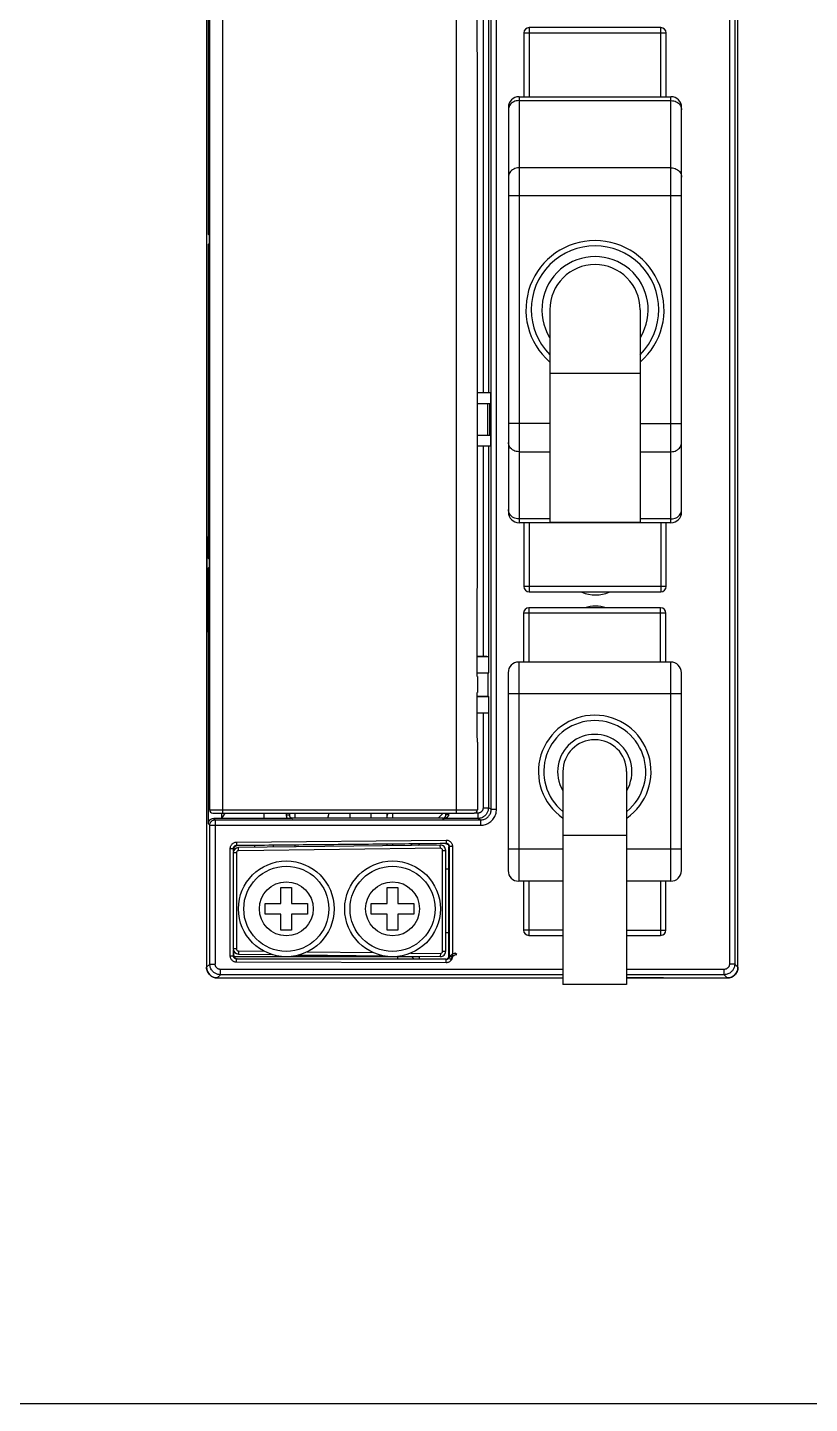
# Model space of a CAD drawing. Header units: millimetres. Extents: x -300 to 5587, y 233 to 3316.
# Drawn here: x 5439.6 to 5513.2, y 1526 to 1655.4 of the extents above; entities that cross this region are included whole.
import ezdxf

# ---------------------------------------------------------------- set-up
doc = ezdxf.new("R2010")
doc.units = ezdxf.units.MM

msp = doc.modelspace()

# ---------------------------------------------------------------- linework, layer by layer
at = {"color": 7, "linetype": 'Continuous'}
for p, q in [((5456.465, 1725.922), (5456.465, 1567.027)), ((5506.465, 1567.027), (5506.465, 1725.922)), ((5505.66, 1692.787), (5505.66, 1567.332)), ((5506.16, 1692.304), (5506.16, 1567.332)), ((5456.75, 1674.227), (5456.75, 1581.827)), ((5457.95, 1674.527), (5457.95, 1581.527)), ((5479.95, 1674.527), (5479.95, 1581.527)), ((5483.245, 1581.887), (5483.245, 1674.167)), ((5483.745, 1581.887), (5483.745, 1674.167)), ((5456.629, 1635.929), (5456.629, 1669.691)), ((5481.919, 1653.306), (5481.919, 1661.377)), ((5481.924, 1653.318), (5481.924, 1661.377)), ((5482.482, 1659.519), (5482.482, 1621.027)), ((5482.982, 1659.528), (5482.982, 1621.027)), ((5486.315, 1654.877), (5499.715, 1654.877)), ((5486.315, 1654.877), (5486.315, 1648.877)), ((5499.215, 1655.377), (5486.815, 1655.377)), ((5486.815, 1655.377), (5486.815, 1648.877)), ((5499.215, 1648.877), (5499.215, 1655.377)), ((5499.715, 1648.877), (5499.715, 1654.877)), ((5481.919, 1653.306), (5481.924, 1653.319)), ((5481.95, 1603.047), (5481.95, 1652.706)), ((5485.865, 1648.877), (5500.165, 1648.877)), ((5485.865, 1648.877), (5485.865, 1608.827)), ((5485.865, 1648.519), (5500.165, 1648.519)), ((5500.165, 1608.827), (5500.165, 1648.877)), ((5484.865, 1647.877), (5484.865, 1609.827)), ((5501.165, 1609.827), (5501.165, 1647.877)), ((5500.165, 1642.201), (5485.865, 1642.201)), ((5501.165, 1639.559), (5484.865, 1639.559)), ((5456.629, 1635.929), (5456.692, 1635.866)), ((5456.692, 1635.866), (5456.692, 1635.088)), ((5456.692, 1635.088), (5456.631, 1635.027)), ((5456.631, 1633.393), (5456.631, 1635.027)), ((5456.75, 1633.512), (5456.629, 1633.391)), ((5456.629, 1605.479), (5456.629, 1633.391)), ((5488.765, 1628.852), (5488.765, 1608.852)), ((5497.265, 1628.852), (5497.265, 1608.852)), ((5497.265, 1622.852), (5488.765, 1622.852)), ((5483.175, 1621.027), (5481.95, 1621.027)), ((5483.175, 1621.027), (5483.175, 1620.027)), ((5481.95, 1620.027), (5483.175, 1620.027)), ((5482.905, 1620.027), (5482.905, 1617.027)), ((5483.105, 1617.027), (5483.105, 1620.027)), ((5488.765, 1618.145), (5484.865, 1618.145)), ((5497.265, 1618.145), (5501.165, 1618.145)), ((5483.175, 1617.027), (5481.95, 1617.027)), ((5483.175, 1616.027), (5481.95, 1616.027)), ((5482.482, 1616.027), (5482.482, 1596.239)), ((5482.982, 1616.027), (5482.982, 1596.231)), ((5483.175, 1617.027), (5483.175, 1616.027)), ((5485.865, 1615.503), (5488.765, 1615.503)), ((5497.265, 1615.503), (5500.165, 1615.503)), ((5488.765, 1609.185), (5485.865, 1609.185)), ((5500.165, 1608.827), (5485.865, 1608.827)), ((5486.315, 1608.827), (5486.315, 1602.827)), ((5486.815, 1608.827), (5486.815, 1602.327)), ((5497.265, 1608.852), (5488.765, 1608.852)), ((5500.165, 1609.185), (5497.265, 1609.185)), ((5499.215, 1608.827), (5499.215, 1602.327)), ((5499.715, 1602.827), (5499.715, 1608.827)), ((5456.465, 1607.527), (5456.504, 1607.527)), ((5456.504, 1598.527), (5456.504, 1607.527)), ((5456.629, 1605.479), (5456.692, 1605.416)), ((5456.692, 1604.638), (5456.631, 1604.577)), ((5456.631, 1602.943), (5456.631, 1604.577)), ((5456.692, 1605.416), (5456.692, 1604.638)), ((5456.75, 1603.062), (5456.629, 1602.941)), ((5456.629, 1585.027), (5456.629, 1602.941)), ((5481.919, 1594.377), (5481.919, 1602.448)), ((5481.924, 1602.435), (5481.919, 1602.448)), ((5481.924, 1594.377), (5481.924, 1602.436)), ((5499.715, 1602.827), (5486.315, 1602.827)), ((5486.815, 1602.327), (5499.215, 1602.327)), ((5499.69, 1600.327), (5486.29, 1600.327)), ((5486.29, 1600.327), (5486.29, 1595.727)), ((5499.19, 1600.827), (5486.79, 1600.827)), ((5486.79, 1600.827), (5486.79, 1595.727)), ((5499.19, 1595.727), (5499.19, 1600.827)), ((5499.69, 1595.727), (5499.69, 1600.327)), ((5456.465, 1598.527), (5456.504, 1598.527)), ((5482.482, 1596.239), (5481.924, 1596.239)), ((5483.021, 1596.212), (5481.924, 1596.212)), ((5482.982, 1596.231), (5483.021, 1596.212)), ((5483.021, 1594.717), (5483.021, 1596.212)), ((5500.14, 1595.727), (5485.84, 1595.727)), ((5485.84, 1595.727), (5485.84, 1575.127)), ((5500.14, 1575.127), (5500.14, 1595.727)), ((5481.919, 1594.377), (5481.95, 1594.377)), ((5481.924, 1594.717), (5483.021, 1594.717)), ((5482.965, 1594.689), (5481.924, 1594.689)), ((5481.95, 1594.377), (5481.95, 1592.877)), ((5482.965, 1594.689), (5483.021, 1594.717)), ((5482.965, 1592.489), (5482.965, 1594.689)), ((5484.84, 1594.727), (5484.84, 1576.127)), ((5501.14, 1576.127), (5501.14, 1594.727)), ((5481.919, 1592.877), (5481.95, 1592.877)), ((5481.919, 1588.806), (5481.919, 1592.877)), ((5481.924, 1588.818), (5481.924, 1592.877)), ((5501.14, 1592.727), (5484.84, 1592.727)), ((5482.965, 1592.489), (5481.924, 1592.489)), ((5483.021, 1592.462), (5481.924, 1592.462)), ((5482.965, 1592.489), (5483.021, 1592.462)), ((5483.021, 1590.967), (5483.021, 1592.462)), ((5481.924, 1590.967), (5483.021, 1590.967)), ((5482.482, 1590.939), (5481.924, 1590.939)), ((5482.482, 1590.939), (5482.482, 1582.018)), ((5482.982, 1590.948), (5483.021, 1590.967)), ((5482.982, 1590.948), (5482.982, 1582.018)), ((5481.919, 1588.806), (5481.924, 1588.819)), ((5481.95, 1588.206), (5481.95, 1581.827)), ((5456.75, 1585.027), (5456.629, 1585.027)), ((5456.631, 1580.527), (5456.631, 1585.027)), ((5489.99, 1585.427), (5489.99, 1565.427)), ((5495.99, 1585.427), (5495.99, 1565.427)), ((5456.75, 1581.827), (5481.95, 1581.827)), ((5457.05, 1581.527), (5481.65, 1581.527)), ((5457.131, 1581.027), (5457.271, 1580.887)), ((5464.044, 1581.027), (5457.131, 1581.027)), ((5457.865, 1581.527), (5457.865, 1581.027)), ((5458.178, 1581.527), (5457.865, 1581.027)), ((5461.865, 1581.527), (5461.865, 1581.027)), ((5463.96, 1581.527), (5463.96, 1581.332)), ((5464.26, 1581.332), (5463.96, 1581.332)), ((5464.26, 1581.527), (5464.26, 1581.332)), ((5464.56, 1581.032), (5464.527, 1581.065)), ((5478.704, 1581.065), (5464.527, 1581.065)), ((5464.765, 1581.527), (5464.765, 1581.065)), ((5467.878, 1581.065), (5467.984, 1581.527)), ((5469.965, 1581.065), (5469.965, 1581.527)), ((5471.965, 1581.065), (5471.965, 1581.527)), ((5473.465, 1581.065), (5473.465, 1581.527)), ((5473.965, 1581.527), (5473.965, 1581.065)), ((5478.254, 1581.065), (5478.715, 1581.527)), ((5478.657, 1581.018), (5478.704, 1581.065)), ((5481.982, 1581.018), (5478.657, 1581.018)), ((5481.982, 1581.518), (5481.65, 1581.518)), ((5481.982, 1581.518), (5481.982, 1581.018)), ((5482.245, 1580.887), (5481.982, 1581.018)), ((5482.482, 1582.018), (5482.982, 1582.018)), ((5483.245, 1581.887), (5482.982, 1582.018)), ((5483.245, 1581.887), (5483.745, 1581.887)), ((5456.631, 1580.527), (5456.771, 1580.387)), ((5456.771, 1567.332), (5456.771, 1580.387)), ((5456.771, 1580.387), (5482.245, 1580.387)), ((5457.271, 1580.887), (5457.271, 1567.332)), ((5457.271, 1580.887), (5482.245, 1580.887)), ((5482.245, 1580.887), (5482.245, 1580.387)), ((5459.288, 1578.801), (5478.993, 1578.996)), ((5459.288, 1578.801), (5459.291, 1578.501)), ((5459.291, 1578.501), (5478.996, 1578.696)), ((5478.459, 1578.521), (5459.459, 1578.283)), ((5460.965, 1578.484), (5460.965, 1578.302)), ((5462.765, 1578.324), (5462.765, 1578.502)), ((5464.765, 1578.521), (5464.765, 1578.349)), ((5473.465, 1578.458), (5473.465, 1578.606)), ((5473.965, 1578.611), (5473.965, 1578.464)), ((5475.674, 1578.486), (5475.817, 1578.629)), ((5476.39, 1578.495), (5476.531, 1578.636)), ((5478.463, 1578.221), (5478.459, 1578.521)), ((5478.993, 1578.996), (5478.996, 1578.696)), ((5479.265, 1578.362), (5479.299, 1578.396)), ((5479.265, 1568.077), (5479.265, 1578.351)), ((5479.299, 1578.396), (5479.299, 1568.056)), ((5479.598, 1578.396), (5479.299, 1578.396)), ((5479.598, 1578.396), (5479.598, 1568.056)), ((5495.99, 1579.427), (5489.99, 1579.427)), ((5458.694, 1568.105), (5458.694, 1578.201)), ((5458.694, 1578.201), (5458.994, 1578.201)), ((5458.965, 1577.783), (5458.965, 1568.771)), ((5459.265, 1577.783), (5458.965, 1577.783)), ((5458.994, 1577.927), (5458.994, 1578.201)), ((5459.027, 1578.01), (5459.027, 1578.168)), ((5459.052, 1578.048), (5459.052, 1578.17)), ((5459.265, 1577.783), (5459.265, 1568.771)), ((5459.463, 1577.983), (5459.459, 1578.283)), ((5478.463, 1578.221), (5459.463, 1577.983)), ((5478.665, 1568.533), (5478.665, 1578.021)), ((5478.665, 1578.021), (5478.965, 1578.021)), ((5478.965, 1568.533), (5478.965, 1578.021)), ((5489.99, 1578.127), (5484.84, 1578.127)), ((5501.14, 1578.127), (5495.99, 1578.127)), ((5478.965, 1576.277), (5479.265, 1576.277)), ((5463.465, 1574.527), (5464.465, 1574.527)), ((5463.465, 1573.027), (5463.465, 1574.527)), ((5464.465, 1574.527), (5464.465, 1573.027)), ((5473.465, 1574.527), (5474.465, 1574.527)), ((5473.465, 1573.027), (5473.465, 1574.527)), ((5474.465, 1574.527), (5474.465, 1573.027)), ((5489.99, 1575.127), (5485.84, 1575.127)), ((5486.29, 1575.127), (5486.29, 1570.527)), ((5486.79, 1575.127), (5486.79, 1570.027)), ((5500.14, 1575.127), (5495.99, 1575.127)), ((5499.19, 1575.127), (5499.19, 1570.027)), ((5499.69, 1570.527), (5499.69, 1575.127)), ((5461.965, 1573.027), (5463.465, 1573.027)), ((5461.965, 1572.027), (5461.965, 1573.027)), ((5463.465, 1572.027), (5461.965, 1572.027)), ((5463.465, 1570.527), (5463.465, 1572.027)), ((5464.465, 1573.027), (5465.965, 1573.027)), ((5465.965, 1572.027), (5464.465, 1572.027)), ((5464.465, 1572.027), (5464.465, 1570.527)), ((5465.965, 1573.027), (5465.965, 1572.027)), ((5471.965, 1573.027), (5473.465, 1573.027)), ((5471.965, 1572.027), (5471.965, 1573.027)), ((5473.465, 1572.027), (5471.965, 1572.027)), ((5473.465, 1570.527), (5473.465, 1572.027)), ((5474.465, 1573.027), (5475.965, 1573.027)), ((5475.965, 1572.027), (5474.465, 1572.027)), ((5474.465, 1572.027), (5474.465, 1570.527)), ((5475.965, 1573.027), (5475.965, 1572.027)), ((5464.465, 1570.527), (5463.465, 1570.527)), ((5474.465, 1570.527), (5473.465, 1570.527)), ((5479.265, 1570.277), (5478.965, 1570.277)), ((5489.99, 1570.527), (5486.29, 1570.527)), ((5486.79, 1570.027), (5489.99, 1570.027)), ((5495.99, 1570.527), (5499.69, 1570.527)), ((5495.99, 1570.027), (5499.19, 1570.027)), ((5458.694, 1568.105), (5458.994, 1568.105)), ((5459.265, 1568.771), (5458.965, 1568.771)), ((5458.994, 1568.105), (5458.994, 1568.627)), ((5459.027, 1568.138), (5459.027, 1568.544)), ((5459.028, 1568.138), (5459.029, 1568.542)), ((5476.465, 1568.027), (5459.056, 1568.027)), ((5459.463, 1568.571), (5459.459, 1568.271)), ((5459.459, 1568.271), (5462.669, 1568.231)), ((5459.463, 1568.571), (5461.901, 1568.54)), ((5465.16, 1568.2), (5473.237, 1568.099)), ((5465.265, 1568.198), (5465.265, 1568.127)), ((5465.265, 1568.127), (5470.465, 1568.127)), ((5465.925, 1568.49), (5472.168, 1568.412)), ((5466.086, 1568.027), (5466.196, 1568.127)), ((5469.434, 1568.146), (5469.434, 1568.027)), ((5469.465, 1568.146), (5469.465, 1568.027)), ((5472.878, 1568.103), (5472.906, 1568.073)), ((5474.465, 1567.796), (5474.465, 1568.027)), ((5474.582, 1568.082), (5478.459, 1568.033)), ((5475.672, 1568.368), (5478.463, 1568.333)), ((5476.001, 1567.791), (5475.765, 1568.027)), ((5476.172, 1568.027), (5476.172, 1568.062)), ((5476.465, 1568.058), (5476.465, 1567.79)), ((5478.463, 1568.333), (5478.459, 1568.033)), ((5478.665, 1568.533), (5478.965, 1568.533)), ((5479.299, 1568.056), (5479.265, 1568.089)), ((5479.598, 1568.056), (5479.299, 1568.056)), ((5480.003, 1568.227), (5479.87, 1568.36)), ((5456.771, 1567.332), (5456.465, 1567.027)), ((5456.771, 1567.332), (5457.271, 1567.332)), ((5489.99, 1566.833), (5457.771, 1566.833)), ((5457.771, 1566.333), (5457.771, 1566.833)), ((5459.292, 1567.505), (5459.293, 1567.805)), ((5478.997, 1567.456), (5459.292, 1567.505)), ((5459.326, 1567.838), (5459.293, 1567.805)), ((5478.998, 1567.756), (5459.293, 1567.805)), ((5478.965, 1567.783), (5459.326, 1567.838)), ((5478.998, 1567.756), (5478.965, 1567.789)), ((5478.997, 1567.456), (5478.998, 1567.756)), ((5479.361, 1567.868), (5479.503, 1567.727)), ((5505.16, 1566.833), (5495.99, 1566.833)), ((5505.16, 1566.333), (5505.16, 1566.833)), ((5506.16, 1567.332), (5505.66, 1567.332)), ((5506.16, 1567.332), (5506.465, 1567.027)), ((5457.771, 1566.333), (5457.465, 1566.027)), ((5457.465, 1566.027), (5489.99, 1566.027)), ((5489.99, 1566.333), (5457.771, 1566.333)), ((5495.99, 1565.427), (5489.99, 1565.427)), ((5505.16, 1566.333), (5495.99, 1566.333)), ((5495.99, 1566.065), (5499.465, 1566.065)), ((5495.99, 1566.027), (5505.465, 1566.027)), ((5499.465, 1566.027), (5499.465, 1566.065)), ((5505.16, 1566.333), (5505.465, 1566.027))]:
    msp.add_line(p, q, dxfattribs=at)
msp.add_line((5307.403, 1526.019), (5586.786, 1526.019))
for centre, radius in [((5463.965, 1572.527), 4.5), ((5473.965, 1572.527), 4.5), ((5463.965, 1572.527), 4), ((5473.965, 1572.527), 4), ((5463.965, 1572.527), 2.537), ((5473.965, 1572.527), 2.537)]:
    msp.add_circle(centre, radius, dxfattribs=at)
for centre, radius, start, end in [((5486.815, 1654.877), 0.5, 90, 180), ((5499.215, 1654.877), 0.5, 0, 90), ((5485.865, 1647.877), 1, 90, 180), ((5500.165, 1647.877), 1, 0, 90), ((5493.015, 1628.852), 6.5, 311.03496, 228.96504), ((5493.015, 1628.852), 6, 315.2713, 224.72879), ((5493.015, 1628.852), 5, 328.70037, 211.29963), ((5493.015, 1628.852), 4.25, 0, 180), ((5485.865, 1609.827), 1, 180, 270), ((5500.165, 1609.827), 1, 270, 0), ((5486.815, 1602.827), 0.5, 180, 270), ((5493.065, 1605.352), 3.317, 247.10304, 292.90247), ((5499.215, 1602.827), 0.5, 270, 0), ((5486.79, 1600.327), 0.5, 90, 180), ((5493.065, 1597.677), 3.317, 72.26015, 107.76051), ((5499.19, 1600.327), 0.5, 0, 90), ((5485.84, 1594.727), 1, 90, 180), ((5500.14, 1594.727), 1, 0, 90), ((5492.99, 1585.427), 5.3, 304.6163, 235.37235), ((5492.99, 1585.427), 4.8, 308.77013, 231.25459), ((5492.99, 1585.427), 3.5, 329.56273, 210.43727), ((5492.99, 1585.427), 3, 0, 180), ((5457.05, 1581.827), 0.3, 180, 270), ((5481.65, 1581.827), 0.3, 270, 0), ((5478.465, 1578.021), 0.5, 0, 90.71616), ((5459.465, 1577.783), 0.5, 90.71616, 180), ((5459.465, 1577.783), 0.2, 90.71616, 180), ((5478.465, 1578.021), 0.2, 0, 90.71616), ((5485.84, 1576.127), 1, 180, 270), ((5500.14, 1576.127), 1, 270, 0), ((5486.79, 1570.527), 0.5, 180, 270), ((5499.19, 1570.527), 0.5, 270, 0), ((5459.465, 1568.771), 0.5, 180, 269.28384), ((5459.465, 1568.771), 0.2, 180, 269.28384), ((5465.265, 1568.627), 0.5, 246.36286, 270), ((5478.465, 1568.533), 0.5, 269.28384, 0), ((5478.465, 1568.533), 0.2, 269.28384, 0), ((5457.465, 1567.027), 1, 180, 270), ((5505.465, 1567.027), 1, 270, 0)]:
    msp.add_arc(centre, radius, start, end, dxfattribs=at)
for points, start_tangent, end_tangent in [([(5481.95, 1652.706), (5481.942, 1653.018), (5481.919, 1653.306)], (-0.0000029, 1), (-0.1048733, 0.9944856)), ([(5481.925, 1653.307), (5481.924, 1653.32)], (-0.0854524, 0.9963423), (-0.0874217, 0.9961714)), ([(5481.95, 1652.706), (5481.948, 1652.867), (5481.935, 1653.168), (5481.925, 1653.307)], (0.0000387, 1), (-0.0854524, 0.9963423)), ([(5485.865, 1648.519), (5485.606, 1648.489), (5485.365, 1648.401), (5485.158, 1648.261), (5484.999, 1648.079), (5484.899, 1647.867)], (-1, 0), (-0.2906709, -0.9568231)), ([(5500.165, 1648.519), (5500.424, 1648.489), (5500.665, 1648.401), (5500.872, 1648.261), (5501.031, 1648.079), (5501.131, 1647.867)], (1, 0), (0.2906708, -0.9568231)), ([(5484.899, 1647.867), (5484.865, 1647.639)], (-0.2906709, -0.9568231), (0, -1)), ([(5501.131, 1647.867), (5501.165, 1647.639)], (0.2906708, -0.9568231), (0, -1)), ([(5485.865, 1642.201), (5485.606, 1642.171), (5485.365, 1642.083), (5485.158, 1641.943), (5484.999, 1641.761), (5484.899, 1641.548), (5484.865, 1641.32)], (-1, 0), (0, -1)), ([(5500.165, 1642.201), (5500.424, 1642.171), (5500.665, 1642.083), (5500.872, 1641.943), (5501.031, 1641.761), (5501.131, 1641.548), (5501.165, 1641.32)], (1, 0), (0, -1)), ([(5456.629, 1635.929), (5456.67, 1636.079), (5456.745, 1636.166)], (0, 1), (0.7901736, 0.612883)), ([(5456.746, 1636.037), (5456.733, 1636.016), (5456.692, 1635.866)], (-0.5690217, -0.8223225), (-0.0003046, -1)), ([(5456.692, 1635.866), (5456.737, 1635.864), (5456.75, 1635.865)], (0.9282475, -0.3719631), (0.9996401, 0.0268277)), ([(5456.745, 1634.791), (5456.671, 1634.877), (5456.631, 1635.027)], (-0.7849729, 0.6195301), (0, 1)), ([(5456.75, 1635.089), (5456.717, 1635.089), (5456.692, 1635.088)], (-0.9991369, -0.0415377), (-0.9292574, -0.369433)), ([(5456.746, 1634.917), (5456.733, 1634.938), (5456.692, 1635.088)], (-0.5690216, 0.8223226), (-0.0003046, 1)), ([(5485.865, 1615.503), (5485.606, 1615.533), (5485.365, 1615.621), (5485.158, 1615.761), (5484.999, 1615.943), (5484.899, 1616.156), (5484.865, 1616.384)], (-1, 0), (0, 1)), ([(5500.165, 1615.503), (5500.424, 1615.533), (5500.665, 1615.621), (5500.872, 1615.761), (5501.031, 1615.943), (5501.131, 1616.156), (5501.165, 1616.384)], (1, 0), (0, 1)), ([(5485.865, 1609.185), (5485.606, 1609.215), (5485.365, 1609.303), (5485.158, 1609.442), (5484.999, 1609.625), (5484.899, 1609.837), (5484.865, 1610.065)], (-1, 0), (0, 1)), ([(5500.165, 1609.185), (5500.424, 1609.215), (5500.665, 1609.303), (5500.872, 1609.442), (5501.031, 1609.625), (5501.131, 1609.837)], (1, 0), (0.2906709, 0.9568231)), ([(5501.131, 1609.837), (5501.165, 1610.065)], (0.2906709, 0.9568231), (0, 1)), ([(5456.629, 1605.479), (5456.67, 1605.629), (5456.745, 1605.716)], (0, 1), (0.7901736, 0.612883)), ([(5456.746, 1605.587), (5456.733, 1605.566), (5456.692, 1605.416)], (-0.5690217, -0.8223225), (-0.0003046, -1)), ([(5456.745, 1604.341), (5456.671, 1604.427), (5456.631, 1604.577)], (-0.7849729, 0.6195301), (0, 1)), ([(5456.692, 1605.416), (5456.737, 1605.414), (5456.75, 1605.415)], (0.9282475, -0.3719631), (0.9996401, 0.0268277)), ([(5456.75, 1604.639), (5456.717, 1604.639), (5456.692, 1604.638)], (-0.9991369, -0.0415377), (-0.9292574, -0.369433)), ([(5456.746, 1604.467), (5456.733, 1604.488), (5456.692, 1604.638)], (-0.5690216, 0.8223226), (-0.0003046, 1)), ([(5481.919, 1602.448), (5481.942, 1602.74), (5481.95, 1603.047)], (0.1048684, 0.9944861), (0.0001261, 1)), ([(5481.925, 1602.447), (5481.934, 1602.573), (5481.948, 1602.874), (5481.95, 1603.047)], (0.085413, 0.9963456), (0.000108, 1)), ([(5481.924, 1602.434), (5481.925, 1602.447)], (0.0873967, 0.9961736), (0.085413, 0.9963456)), ([(5482.982, 1596.231), (5482.939, 1596.234), (5482.83, 1596.237), (5482.67, 1596.239), (5482.482, 1596.239)], (-0.8944817, 0.4471046), (-1, 0)), ([(5482.482, 1590.939), (5482.67, 1590.94), (5482.83, 1590.942), (5482.939, 1590.945), (5482.982, 1590.948)], (1, 0), (0.8944817, 0.4471046)), ([(5481.95, 1588.206), (5481.942, 1588.518), (5481.919, 1588.806)], (-0.0000029, 1), (-0.1048733, 0.9944856)), ([(5481.925, 1588.807), (5481.924, 1588.82)], (-0.0854524, 0.9963423), (-0.0874217, 0.9961714)), ([(5481.95, 1588.206), (5481.948, 1588.367), (5481.935, 1588.668), (5481.925, 1588.807)], (0.0000387, 1), (-0.0854524, 0.9963423)), ([(5456.631, 1580.527), (5456.669, 1580.718), (5456.777, 1580.881), (5456.94, 1580.989), (5457.131, 1581.027)], (0, 1), (1, 0)), ([(5463.96, 1581.332), (5463.964, 1581.264), (5463.977, 1581.189), (5464.003, 1581.11)], (0.0000101, -1), (0.371418, -0.9284658)), ([(5464.003, 1581.11), (5464.044, 1581.027)], (0.371418, -0.9284658), (0.5089078, -0.8608211)), ([(5464.226, 1581.028), (5464.044, 1581.027)], (-0.9999728, -0.0073716), (-1, 0.0000003)), ([(5464.56, 1581.032), (5464.398, 1581.03), (5464.226, 1581.028)], (-0.9998474, -0.017468), (-0.9999728, -0.0073716)), ([(5464.26, 1581.332), (5464.262, 1581.296), (5464.27, 1581.256), (5464.284, 1581.214)], (0.0003111, -1), (0.3949433, -0.9187055)), ([(5464.284, 1581.214), (5464.308, 1581.17), (5464.341, 1581.127), (5464.348, 1581.12)], (0.3949433, -0.9187055), (0.706504, -0.707709)), ([(5464.315, 1581.153), (5464.377, 1581.106)], (0.7071068, -0.7071068), (0.867064, -0.4981968)), ([(5464.348, 1581.12), (5464.385, 1581.089), (5464.438, 1581.058), (5464.497, 1581.039), (5464.56, 1581.032)], (0.706504, -0.707709), (1, -0.0002622)), ([(5464.377, 1581.106), (5464.527, 1581.065)], (0.867064, -0.4981968), (1, 0)), ([(5473.465, 1581.277), (5473.506, 1581.474)], (0, 1), (0.3935544, 0.9193013)), ([(5478.657, 1581.018), (5478.761, 1581.025), (5478.853, 1581.041), (5478.934, 1581.062), (5479.004, 1581.089), (5479.065, 1581.119), (5479.117, 1581.152), (5479.161, 1581.187), (5479.197, 1581.224)], (0.9999233, 0.0123824), (0.6543562, 0.7561865)), ([(5478.704, 1581.065), (5478.854, 1581.106), (5478.875, 1581.119)], (1, 0), (0.8219276, 0.569592)), ([(5478.878, 1581.115), (5478.892, 1581.13), (5478.914, 1581.159), (5478.932, 1581.188)], (0.7066914, 0.7075219), (0.4797745, 0.8773918)), ([(5478.932, 1581.188), (5478.947, 1581.219), (5478.958, 1581.252), (5478.967, 1581.289)], (0.4797745, 0.8773918), (0.152666, 0.9882778)), ([(5478.967, 1581.289), (5478.97, 1581.332)], (0.152666, 0.9882778), (0.0086662, 0.9999624)), ([(5478.97, 1581.332), (5479.009, 1581.367), (5479.119, 1581.393)], (-0.0726916, 0.9973545), (0.9937509, 0.1116207)), ([(5478.97, 1581.428), (5478.971, 1581.518)], (0.0019762, 0.999998), (-0.0000047, 1)), ([(5478.97, 1581.332), (5478.97, 1581.428)], (0.004175, 0.9999913), (0.0019762, 0.999998)), ([(5479.119, 1581.393), (5479.27, 1581.402)], (0.9937509, 0.1116207), (0.9999922, -0.0039524)), ([(5479.197, 1581.224), (5479.225, 1581.261)], (0.6543562, 0.7561865), (0.5463375, 0.8375651)), ([(5479.225, 1581.261), (5479.248, 1581.302), (5479.264, 1581.348), (5479.27, 1581.402)], (0.5463375, 0.8375651), (0.0067909, 0.9999769)), ([(5479.27, 1581.402), (5479.27, 1581.462), (5479.271, 1581.518)], (0.0066835, 0.9999777), (0.0000004, 1)), ([(5482.482, 1582.018), (5482.478, 1581.953), (5482.466, 1581.891), (5482.445, 1581.829), (5482.415, 1581.768), (5482.374, 1581.707), (5482.319, 1581.649), (5482.251, 1581.597), (5482.169, 1581.555), (5482.078, 1581.528), (5481.982, 1581.518)], (-0.0000186, -1), (-1, 0.0000703)), ([(5482.982, 1582.018), (5482.974, 1581.889), (5482.949, 1581.764), (5482.908, 1581.641), (5482.848, 1581.517), (5482.765, 1581.396), (5482.656, 1581.28), (5482.519, 1581.175), (5482.356, 1581.091), (5482.174, 1581.037), (5481.982, 1581.018)], (-0.0003135, -1), (-1, -0.0002872)), ([(5482.245, 1580.887), (5482.555, 1580.936), (5482.833, 1581.078), (5483.054, 1581.299), (5483.196, 1581.577), (5483.245, 1581.887)], (0.9999999, -0.0003345), (-0.0002775, 1)), ([(5482.245, 1580.387), (5482.709, 1580.461), (5483.127, 1580.674), (5483.459, 1581.006), (5483.671, 1581.423), (5483.745, 1581.887)], (1, -0.0001157), (0.0000935, 1)), ([(5456.771, 1580.387), (5456.781, 1580.485), (5456.814, 1580.59), (5456.876, 1580.694), (5456.972, 1580.788), (5457.105, 1580.859), (5457.271, 1580.887)], (0.0003046, 1), (1, 0.0003046)), ([(5458.694, 1578.201), (5458.7, 1578.292), (5458.724, 1578.389), (5458.767, 1578.49), (5458.834, 1578.587), (5458.924, 1578.674), (5459.033, 1578.742), (5459.156, 1578.785), (5459.288, 1578.801)], (-0.0000028, 1), (0.9999509, 0.0099084)), ([(5458.994, 1578.201), (5458.997, 1578.246), (5459.009, 1578.295), (5459.03, 1578.346), (5459.064, 1578.394), (5459.109, 1578.438), (5459.163, 1578.472), (5459.225, 1578.493), (5459.291, 1578.501)], (-0.0003036, 1), (0.999954, 0.0095902)), ([(5459.027, 1578.168), (5459.066, 1578.317), (5459.175, 1578.427), (5459.334, 1578.468)], (0, 1), (0.9999514, 0.009863)), ([(5459.052, 1578.17), (5459.092, 1578.318), (5459.198, 1578.426)], (0.0024659, 0.999997), (0.8525367, 0.5226673)), ([(5459.198, 1578.426), (5459.303, 1578.466)], (0.8525367, 0.5226673), (0.9886039, 0.1505399)), ([(5459.303, 1578.466), (5459.334, 1578.468)], (0.9886039, 0.1505399), (0.9999565, 0.0093299)), ([(5459.457, 1578.47), (5459.324, 1578.468)], (-0.9999523, -0.0097638), (-0.9999523, -0.0097642)), ([(5478.458, 1578.654), (5472.516, 1578.597), (5465.972, 1578.533), (5459.457, 1578.47)], (-0.9999534, -0.0096531), (-0.9999523, -0.0097638)), ([(5478.959, 1578.659), (5478.458, 1578.654)], (-0.9999535, -0.009648), (-0.9999534, -0.0096531)), ([(5478.959, 1578.659), (5479.116, 1578.618), (5479.23, 1578.499), (5479.265, 1578.362)], (0.9999535, 0.009648), (0.0134265, -0.9999099)), ([(5478.993, 1578.996), (5479.083, 1578.99), (5479.18, 1578.967), (5479.282, 1578.924), (5479.381, 1578.858), (5479.47, 1578.767), (5479.539, 1578.656), (5479.583, 1578.53), (5479.598, 1578.396)], (0.9999513, 0.009868), (0.000075, -1)), ([(5478.996, 1578.696), (5479.041, 1578.693), (5479.09, 1578.682), (5479.14, 1578.66), (5479.19, 1578.627), (5479.234, 1578.581), (5479.269, 1578.526), (5479.291, 1578.463), (5479.299, 1578.396)], (0.9999482, 0.010174), (-0.0002594, -1)), ([(5459.292, 1567.505), (5459.202, 1567.512), (5459.105, 1567.535), (5459.004, 1567.579), (5458.906, 1567.647), (5458.819, 1567.738), (5458.751, 1567.848), (5458.709, 1567.972), (5458.694, 1568.105)], (-0.999997, 0.0024622), (-0.0000565, 1)), ([(5459.248, 1567.808), (5459.199, 1567.82), (5459.149, 1567.842), (5459.1, 1567.876), (5459.056, 1567.921), (5459.023, 1567.976), (5459.001, 1568.038), (5458.994, 1568.105)], (-0.9882978, 0.1525369), (0.0002678, 1)), ([(5459.028, 1568.135), (5459.067, 1567.988), (5459.176, 1567.878), (5459.326, 1567.838)], (0, -1), (0.999997, -0.0024659)), ([(5478.965, 1567.789), (5479.115, 1567.829), (5479.225, 1567.939), (5479.265, 1568.089)], (0.9999969, -0.0024807), (-0.0000149, 1)), ([(5479.598, 1568.056), (5479.592, 1567.97), (5479.572, 1567.88), (5479.534, 1567.785), (5479.472, 1567.688), (5479.385, 1567.597), (5479.272, 1567.522), (5479.14, 1567.473), (5478.997, 1567.456)], (0.0000117, -1), (-0.9999971, 0.0024111)), ([(5479.299, 1568.056), (5479.295, 1568.013), (5479.285, 1567.968), (5479.266, 1567.92), (5479.235, 1567.872), (5479.192, 1567.826), (5479.135, 1567.789), (5479.069, 1567.765), (5478.998, 1567.756)], (0.0003126, -1), (-0.9999963, 0.002736)), ([(5479.361, 1567.868), (5479.386, 1568.021), (5479.456, 1568.158), (5479.567, 1568.266), (5479.707, 1568.336), (5479.87, 1568.36)], (0, 1), (0.9998529, -0.0171505)), ([(5479.503, 1567.727), (5479.541, 1567.918), (5479.649, 1568.081), (5479.811, 1568.189), (5480.003, 1568.227)], (0, 1), (1, 0)), ([(5457.465, 1566.027), (5457.082, 1566.103), (5456.758, 1566.32), (5456.541, 1566.644), (5456.465, 1567.027)], (-1, 0), (0, 1)), ([(5457.771, 1566.333), (5457.646, 1566.34), (5457.523, 1566.364), (5457.399, 1566.404), (5457.274, 1566.465), (5457.15, 1566.549), (5457.031, 1566.66), (5456.924, 1566.8), (5456.841, 1566.965), (5456.788, 1567.146), (5456.771, 1567.332)], (-1, 0.0001505), (-0.0001497, 1)), ([(5457.771, 1566.833), (5457.708, 1566.836), (5457.647, 1566.848), (5457.585, 1566.868), (5457.523, 1566.898), (5457.46, 1566.94), (5457.401, 1566.996), (5457.348, 1567.066), (5457.306, 1567.149), (5457.28, 1567.239), (5457.271, 1567.332)], (-1, -0.0000037), (0.0000084, 1)), ([(5459.293, 1567.805), (5459.248, 1567.808)], (-0.9999977, 0.0021595), (-0.9882978, 0.1525369)), ([(5506.16, 1567.332), (5506.152, 1567.208), (5506.129, 1567.085), (5506.088, 1566.961), (5506.028, 1566.836), (5505.944, 1566.712), (5505.832, 1566.593), (5505.692, 1566.486), (5505.527, 1566.403), (5505.346, 1566.35), (5505.16, 1566.333)], (-0.0001505, -1), (-1, -0.0001497)), ([(5505.66, 1567.332), (5505.656, 1567.27), (5505.644, 1567.209), (5505.624, 1567.147), (5505.594, 1567.084), (5505.552, 1567.022), (5505.496, 1566.963), (5505.426, 1566.909), (5505.344, 1566.868), (5505.253, 1566.841), (5505.16, 1566.833)], (0.0000037, -1), (-1, 0.0000084)), ([(5506.465, 1567.027), (5506.389, 1566.644), (5506.172, 1566.32), (5505.848, 1566.103), (5505.465, 1566.027)], (0, -1), (-1, 0))]:
    msp.add_spline(points, degree=3, dxfattribs=dict(at, start_tangent=start_tangent, end_tangent=end_tangent))

doc.saveas('drawing.dxf')
